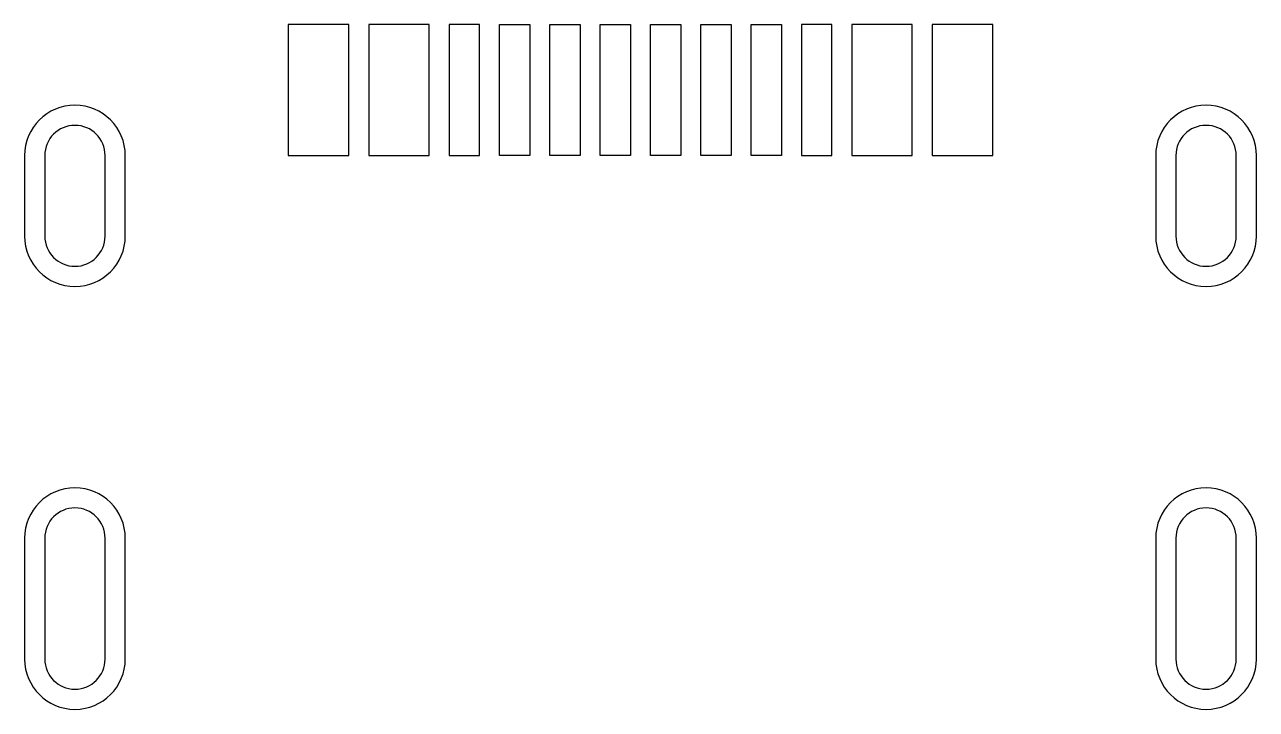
# Model space of a CAD drawing. Extents: x -6.1 to 6.1, y -2.6 to 4.2.
import ezdxf

# ---------------------------------------------------------------- set-up
doc = ezdxf.new("R2010")
doc.units = 0
doc.layers.get('0').update_dxf_attribs({"linetype": 'continuous'})

# ---------------------------------------------------------------- blocks, each defined once
blk = doc.blocks.new('SKETCH')
at = {"color": 0}
for points in [[(-2.9, 2.9), (-2.9, 4.2), (-3.5, 4.2), (-3.5, 2.9)], [(-2.1, 2.9), (-2.1, 4.2), (-2.7, 4.2), (-2.7, 2.9)], [(-1.6, 2.9), (-1.6, 4.2), (-1.9, 4.2), (-1.9, 2.9)], [(-1.4, 4.2), (-1.1, 4.2), (-1.1, 2.9), (-1.4, 2.9)], [(-0.9, 4.2), (-0.6, 4.2), (-0.6, 2.9), (-0.9, 2.9)], [(-0.4, 4.2), (-0.1, 4.2), (-0.1, 2.9), (-0.4, 2.9)], [(0.4, 4.2), (0.4, 2.9), (0.1, 2.9), (0.1, 4.2)], [(0.9, 4.2), (0.9, 2.9), (0.6, 2.9), (0.6, 4.2)], [(1.4, 4.2), (1.4, 2.9), (1.1, 2.9), (1.1, 4.2)], [(1.9, 2.9), (1.9, 4.2), (1.6, 4.2), (1.6, 2.9)], [(2.7, 2.9), (2.7, 4.2), (2.1, 4.2), (2.1, 2.9)], [(3.5, 2.9), (3.5, 4.2), (2.9, 4.2), (2.9, 2.9)]]:
    blk.add_lwpolyline(points, close=True, dxfattribs=at)
for points in [[(-5.12, 2.9, 1), (-6.12, 2.9), (-6.12, 2.1, 1), (-5.12, 2.1)], [(6.12, 2.9, 1), (5.12, 2.9), (5.12, 2.1, 1), (6.12, 2.1)], [(-5.32, 2.9, 1), (-5.92, 2.9), (-5.92, 2.1, 1), (-5.32, 2.1)], [(5.32, 2.9), (5.32, 2.1, 1), (5.92, 2.1), (5.92, 2.9, 1)], [(-5.12, -0.9, 1), (-6.12, -0.9), (-6.12, -2.1, 1), (-5.12, -2.1)], [(6.12, -0.9, 1), (5.12, -0.9), (5.12, -2.1, 1), (6.12, -2.1)], [(-5.32, -0.9, 1), (-5.92, -0.9), (-5.92, -2.1, 1), (-5.32, -2.1)], [(5.32, -0.9), (5.32, -2.1, 1), (5.92, -2.1), (5.92, -0.9, 1)]]:
    blk.add_lwpolyline(points, format="xyb", close=True, dxfattribs=at)

msp = doc.modelspace()

# ---------------------------------------------------------------- block references
at = {"color": 0}
msp.add_blockref('SKETCH', (0, 0), dxfattribs=at)

doc.saveas('drawing.dxf')
